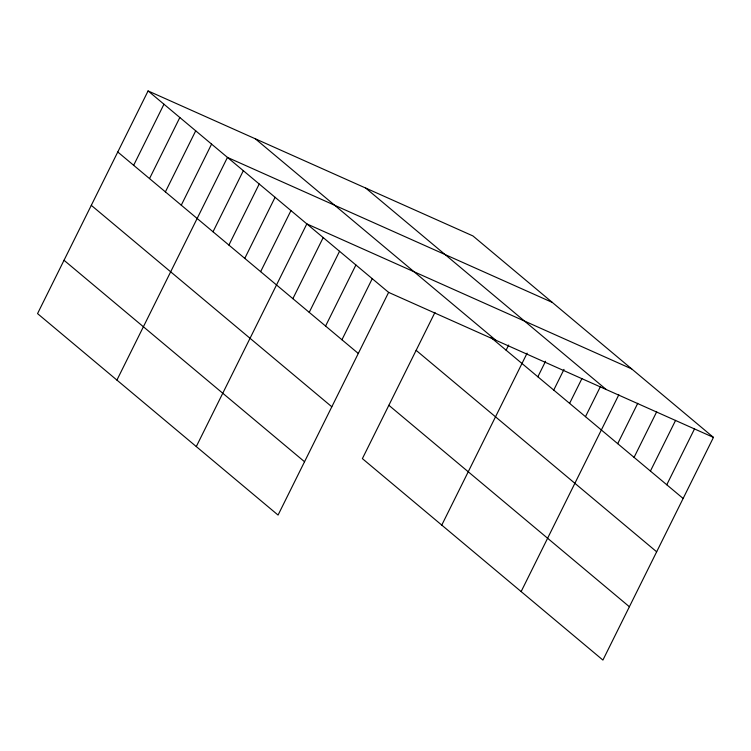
<?xml version="1.0" encoding="UTF-8"?>
<svg xmlns="http://www.w3.org/2000/svg" width="751" height="751" viewBox="0 0 751 751"><rect width="100%" height="100%" fill="white"/><g stroke="black" fill="none" stroke-linecap="round" stroke-linejoin="round"><path stroke-width="1.13" d="M148.088 90.927L37.55 313.608L278.067 515.064L388.614 292.383L148.088 90.927L472.933 235.936L713.45 437.392L602.912 660.073L362.386 458.617L434.97 312.397M133.65 165.304L163.962 104.229M149.524 178.597L179.836 117.522M165.398 191.89L195.711 130.815M181.273 205.192L211.585 144.117M116.921 380.09L227.459 157.41L552.304 302.418M213.021 231.777L243.333 170.702M228.895 245.079L259.208 184.004M244.77 258.372L275.082 197.297M260.644 271.665L290.956 210.59M196.293 446.563L306.83 223.892L631.675 368.901M292.871 298.663L323.193 237.588M309.224 312.36L339.546 251.285M325.577 326.056L355.899 264.981M341.94 339.762L372.252 278.687M506.108 350.201L508.68 345.019M441.766 525.099L527.118 353.139M537.857 376.786L545.564 361.259M553.731 390.088L564.01 369.379M569.605 403.381L581.941 378.532M585.48 416.674L600.387 386.652M521.138 591.572L618.824 394.773M617.707 443.672L637.749 403.296M634.069 457.368L656.674 411.82M650.422 471.065L675.6 420.344M666.775 484.761L694.525 428.868M388.614 292.383L713.45 437.392M365.728 188.088L606.254 389.534M255.284 138.785L495.81 340.231M491.116 337.64L683.128 498.467M416.138 350.341L656.656 551.797M117.776 152.002L358.293 353.458M388.858 405.287L629.385 606.742M91.293 205.333L331.82 406.789M64.023 260.278L304.54 461.734"/></g></svg>
